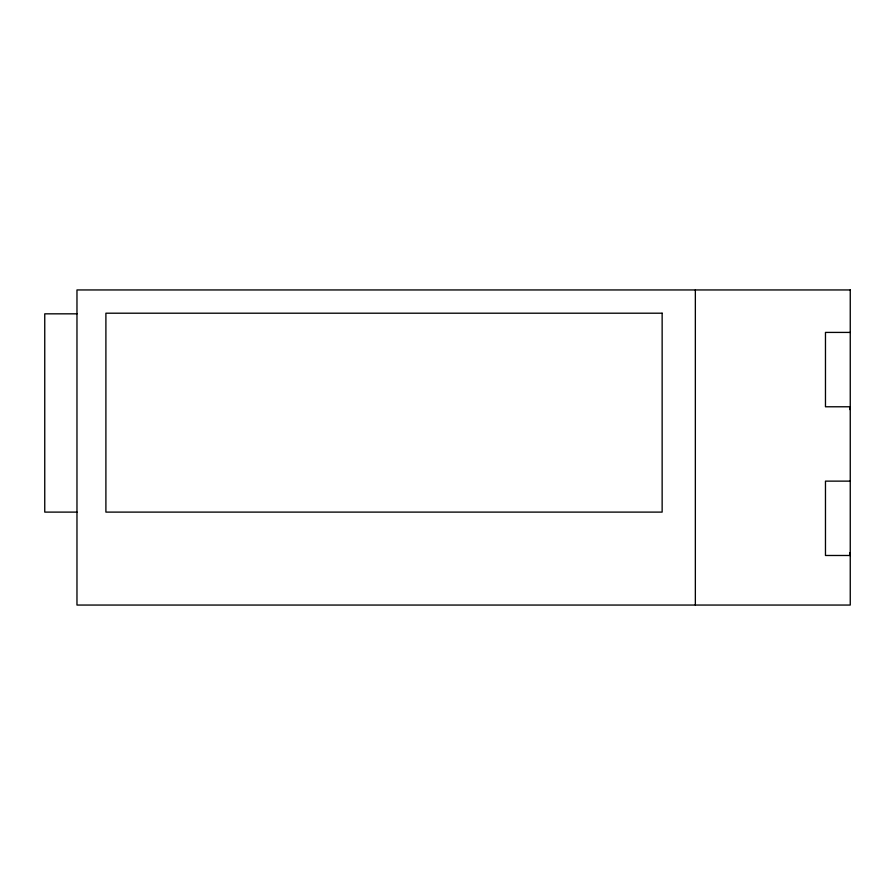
<?xml version="1.0" encoding="UTF-8"?>
<svg xmlns="http://www.w3.org/2000/svg" width="895" height="895" viewBox="0 0 895 895"><rect width="100%" height="100%" fill="white"/><g stroke="black" fill="none" stroke-linecap="round" stroke-linejoin="round"><path stroke-width="1.34" d="M849.791 409.53L850.25 406.777L825.47 406.777L825.47 332.414L850.25 332.414M76.97 313.832L44.75 313.832L44.75 512.108L76.97 512.108M850.25 481.13L825.47 481.13L825.47 555.482L850.25 555.482L849.791 552.73M695.348 289.946L695.348 605.054M850.25 289.946L76.97 289.946L76.97 605.054L850.25 605.054L850.25 289.946M662.143 313.205L105.901 313.205L105.901 512.108L662.143 512.108L662.143 313.205"/></g></svg>
